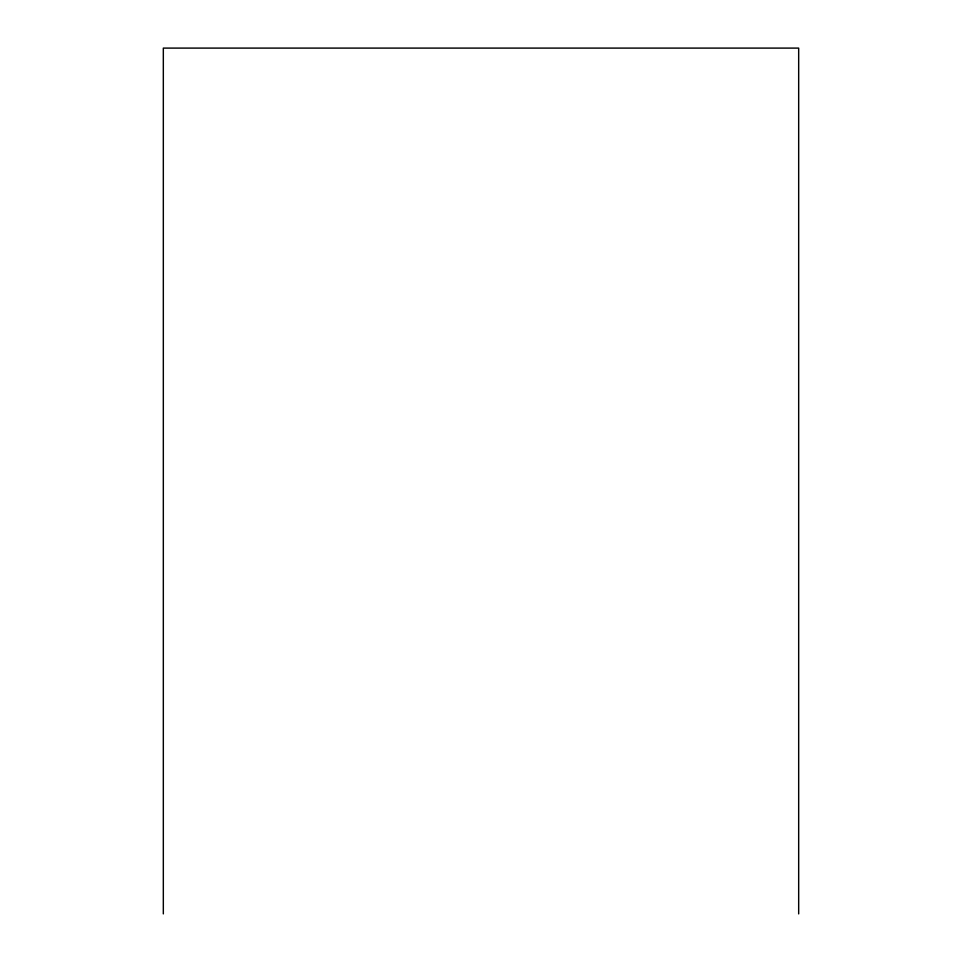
<?xml version="1.0" encoding="UTF-8"?>
<svg xmlns="http://www.w3.org/2000/svg" width="962" height="962" viewBox="0 0 962 962"><rect width="100%" height="100%" fill="white"/><g stroke="black" fill="none" stroke-linecap="round" stroke-linejoin="round"><path stroke-width="1.44" d="M798.676 913.9L798.676 48.1L163.324 48.1L163.324 913.9"/></g></svg>
